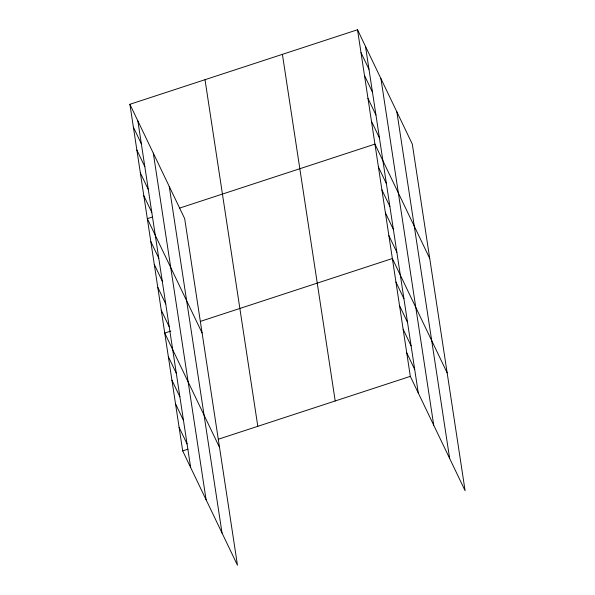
<?xml version="1.0" encoding="UTF-8"?>
<svg xmlns="http://www.w3.org/2000/svg" width="595" height="595" viewBox="0 0 595 595"><rect width="100%" height="100%" fill="white"/><g stroke="black" fill="none" stroke-linecap="round" stroke-linejoin="round"><path stroke-width="0.89" d="M129.896 104.289L184.681 218.633L237.479 565.25L182.695 450.906L129.896 104.289L357.521 29.75L412.305 144.094L465.104 490.711L410.319 376.367L357.521 29.75M152.558 216.959L147.322 218.67L202.107 333.014M179.638 208.086L374.947 144.131L429.731 258.475M170.854 331.051L164.741 333.059L219.525 447.403M200.552 321.33L392.365 258.52L447.15 372.864M182.695 450.906L187.931 449.188M218.506 439.177L410.319 376.367M361.009 52.628L368.967 69.243M364.49 75.505L372.455 92.121M367.978 98.383L375.936 114.991M371.459 121.254L379.424 137.869M378.427 167.009L386.393 183.624M381.916 189.887L389.874 206.502M385.396 212.765L393.362 229.38M388.885 235.642L396.843 252.258M395.958 282.089L403.916 298.705M399.55 305.659L407.508 322.274M403.135 329.228L411.1 345.844M406.727 352.798L414.685 369.413M133.384 127.166L141.342 143.782M136.865 150.044L144.823 166.66M140.353 172.922L148.311 189.53M143.834 195.792L151.792 212.408M150.803 241.548L158.761 258.163M154.291 264.425L162.249 281.041M157.772 287.303L165.73 303.919M161.26 310.181L169.218 326.796M168.333 356.628L176.291 373.236M171.918 380.198L179.883 396.813M175.51 403.767L183.468 420.382M179.102 427.336L187.061 443.952M396.858 111.845L449.649 458.462M380.934 78.614L433.733 425.232M365.486 46.365L418.278 392.983M282.409 54.346L335.201 400.963M205.015 79.693L257.806 426.31M169.225 186.384L222.024 533.001M153.309 153.153L206.101 499.77M137.854 120.904L190.653 467.521"/></g></svg>
